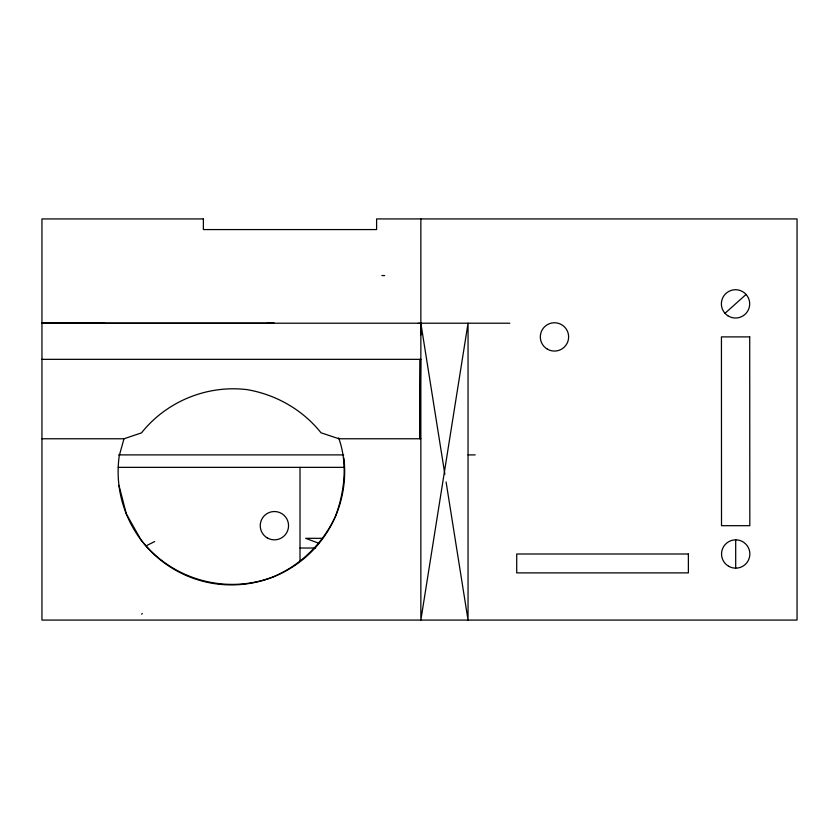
<?xml version="1.0" encoding="UTF-8"?>
<svg xmlns="http://www.w3.org/2000/svg" width="839" height="839" viewBox="0 0 839 839"><rect width="100%" height="100%" fill="white"/><g stroke="black" fill="none" stroke-linecap="round" stroke-linejoin="round"><path stroke-width="1.26" d="M41.95 323.214C44.016 322.061 52.742 323.455 52.941 322.774L41.95 323.214L509.829 323.214M444.859 474.224L420.853 323.214L420.759 334.824L420.853 323.214L418.252 323.403M420.559 359.344L419.92 438.766L419.92 359.344M338.662 437.864C347.797 463.275 344.735 491.067 335.61 516.027C323.099 543.179 301.096 564.752 273.703 576.708C226.247 594.987 172.016 579.885 140.858 539.697L126.332 513.919L118.96 485.372M274.395 323.225L53.077 323.214L50.812 322.669M420.748 327.084L420.853 323.214M124.046 438.566L119.253 455.734A113.265 113.265 0 0 0 230.274 584.898A113.265 113.265 0 0 0 343.833 457.979M141.739 614.253L142.231 613.414M724.98 313.314L746.081 294.437M146.615 545.56L154.733 541.543M384.64 275.559L381.871 275.559M267.075 323.235L273.105 323.067M41.95 322.753L53.077 322.784L50.864 322.774M420.853 359.344L41.95 359.344M41.95 438.766L123.983 438.766L141.739 432.788L142.231 431.949C167.36 400.979 207.726 384.734 247.306 389.663C276.251 394.718 302.638 409.757 321.012 432.788L338.893 438.766L420.853 438.766M118.666 454.895L343.665 454.895M468.047 454.895L475.189 454.895M118.289 467.354L344.147 467.354M322.438 538.323L305.658 538.323L318.768 543.253M300.016 548.024L315.59 548.024M51.001 322.774L53.004 322.952M53.077 322.984L54.441 323.109M446.086 481.964L468.047 620.073L468.047 323.214L420.853 620.073L420.853 218.927M735.698 539.844L735.698 568.16M300.016 467.354L300.016 561.427M203.374 218.927L41.95 218.927L41.95 620.073L797.05 620.073L797.05 218.927L376.606 218.927L376.606 229.571L203.374 229.571L203.374 218.927M79.757 322.763L53.927 322.774L104.539 322.774L79.757 322.763M749.709 336.89L721.435 336.89L721.509 525.686L749.825 525.686L749.709 336.89M688.379 554.002L516.719 554.002L516.719 572.88L688.379 572.88L688.379 554.002M267.316 537.946A14.158 14.158 0 0 0 288.553 525.686A14.158 14.158 0 0 0 267.316 513.426A14.158 14.158 0 0 0 267.316 537.946M727.791 315.726A14.158 14.158 0 0 0 749.667 304.651A14.158 14.158 0 0 0 729.143 291.238A14.158 14.158 0 0 0 727.791 315.726M728.619 566.262A14.158 14.158 0 0 0 749.856 554.002A14.158 14.158 0 0 0 728.619 541.742A14.158 14.158 0 0 0 728.619 566.262M547.395 349.171A14.158 14.158 0 0 0 568.632 336.911A14.158 14.158 0 0 0 547.395 324.651A14.158 14.158 0 0 0 547.395 349.171"/></g></svg>
